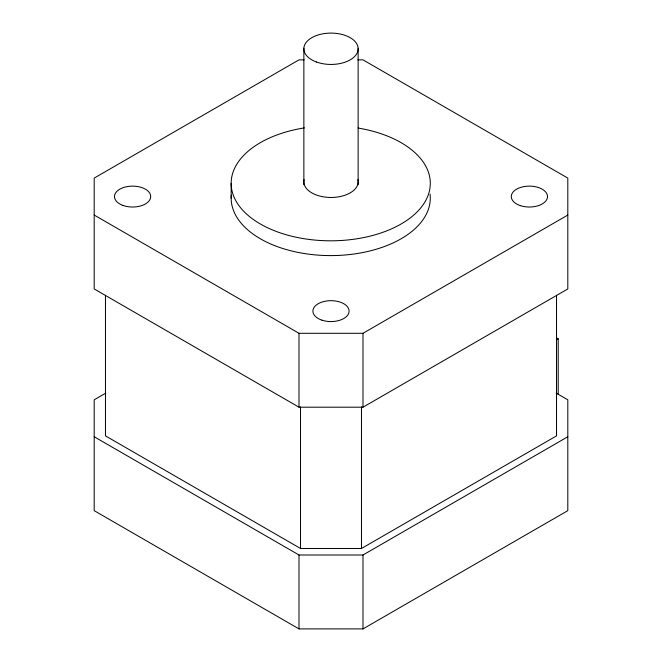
<?xml version="1.0" encoding="UTF-8"?>
<svg xmlns="http://www.w3.org/2000/svg" width="662" height="662" viewBox="0 0 662 662"><rect width="100%" height="100%" fill="white"/><g stroke="black" fill="none" stroke-linecap="round" stroke-linejoin="round"><path stroke-width="0.99" d="M105.821 393.096L94.194 399.807L94.194 510.659L299.001 628.9L362.999 628.9L567.806 510.659L567.806 399.807L556.179 393.096M94.194 215.051L299.001 333.292L362.999 333.292L567.806 215.051M304.164 59.853L299.001 59.853L94.194 178.095L94.194 288.946L299.001 407.196L362.999 407.196L567.806 288.946L567.806 178.095L362.999 59.853L357.836 59.853M556.436 339.854L558.207 338.836L558.207 394.403M105.473 295.26L105.473 435.877L300.523 548.484L361.477 548.484L556.527 435.877L556.527 295.26M94.194 436.754L299.001 554.996L362.999 554.996L567.806 436.754M556.436 337.819L558.207 338.836M362.999 333.292L362.999 407.196M362.999 554.996L362.999 628.9M361.477 406.882L361.477 548.484M358.134 48.21L358.134 184.731M303.866 48.21L303.866 184.731M300.523 406.882L300.523 548.484M299.001 333.292L299.001 407.196M299.001 554.996L299.001 628.9M231.17 183.333L231.17 198.112M430.06 194.148A99.565 57.478 0 0 1 331.588 255.59A99.565 57.478 0 0 1 231.303 195.141M358.026 128.047A99.565 57.478 0 0 1 411.789 216.706A99.565 57.478 0 0 1 249.086 216.234A99.565 57.478 0 0 1 304.421 127.89M357.877 179.559A27.15 15.673 0 0 1 331 197.466A27.15 15.673 0 0 1 304.123 179.559M520.349 205.625A18.106 10.451 0 0 0 547.507 196.573A18.106 10.451 0 0 0 520.349 187.52A18.106 10.451 0 0 0 520.349 205.625M321.947 320.168A18.106 10.451 0 0 0 349.106 311.123A18.106 10.451 0 0 0 321.947 302.071A18.106 10.451 0 0 0 321.947 320.168M123.016 205.443A18.106 10.451 0 0 0 150.688 196.928A18.106 10.451 0 0 0 124.084 187.346A18.106 10.451 0 0 0 123.016 205.443M316.593 62.054A27.15 15.673 0 0 0 358.134 49.327A27.15 15.673 0 0 0 318.273 34.921A27.15 15.673 0 0 0 316.593 62.054"/></g></svg>
